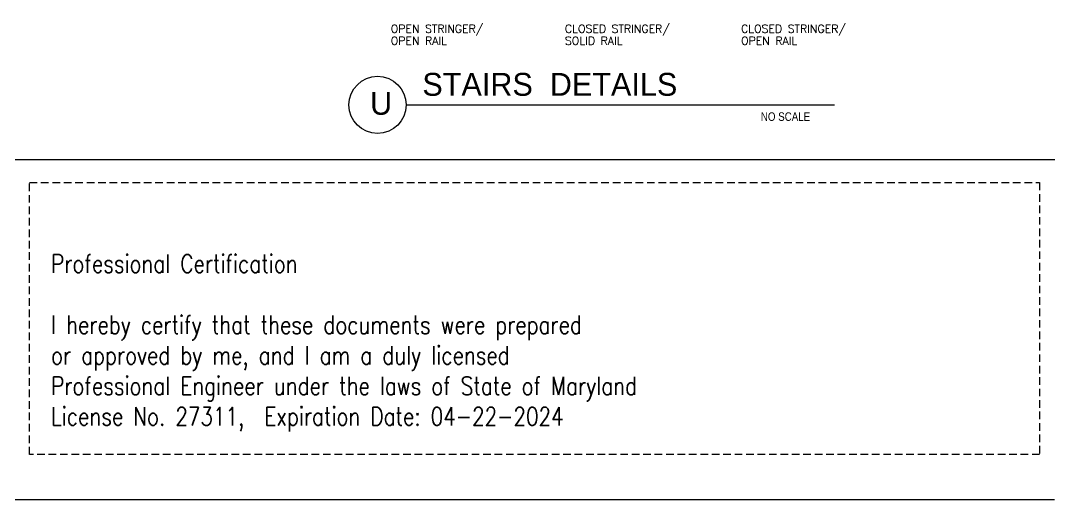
# Model space of a CAD drawing. Header units: inches. Extents: x -1842 to 12195, y -2228 to 2193.
# Drawn here: x 10499.4 to 10906.5, y 367.9 to 556.5 of the extents above; entities that cross this region are included whole.
import ezdxf

# ---------------------------------------------------------------- set-up
doc = ezdxf.new("R2010")
doc.units = ezdxf.units.IN
doc.header["$LTSCALE"] = 6
doc.header["$MEASUREMENT"] = 0
doc.linetypes.add('DASHED', pattern=[0.75, 0.5, -0.25])
for name, color, linetype in [('N', 3, 'Continuous'), ('R-AGSTEXT', 6, 'Continuous'), ('SEC', 7, 'Continuous'), ('TITLE', 7, 'Continuous'), ('Title Block', 7, 'Continuous')]:
    doc.layers.add(name, color=color, linetype=linetype)
doc.styles.add('AGSROMAND', font='ROMAND.shx', dxfattribs={"height": 2.5})
doc.styles.add('BOLD', font='')
doc.styles.add('NOTES', font='TXT', dxfattribs={"width": 0.75, "height": 5})
doc.styles.add('TAGS', font='romans', dxfattribs={"width": 0.8})
doc.styles.get('BOLD').set_extended_font_data('Futura Lt BT')

msp = doc.modelspace()

# ---------------------------------------------------------------- linework, layer by layer
msp.add_line((10495.9028379, 501.9183952), (10906.2764094, 501.9183952))
msp.add_lwpolyline([(9411.2171747, 1494.6223555, 0.5, 0.5, 0), (10906.2764094, 1494.6223555, 0, 0, 0), (10906.2764094, 368.173134, 0.5, 0.5, 0), (9411.2171747, 368.173134, 0.5, 0.5, 0)], format="xyseb")
at = {"layer": 'SEC', "color": 7}
msp.add_circle((10639.8149266, 523.3581448), 11.25, dxfattribs=at)
at = {"layer": 'TITLE'}
msp.add_line((10651.1167029, 523.4301707), (10819.6700104, 523.4301707), dxfattribs=at)
at = {"layer": 'Title Block', "color": 253, "linetype": 'DASHED', "elevation": -143.9991213}
msp.add_lwpolyline([(10502.8632927, 492.793213), (10900.3632927, 492.793213), (10900.3632927, 385.931963), (10502.8632927, 385.931963)], close=True, dxfattribs=at)

# ---------------------------------------------------------------- texts
at = {"layer": 'N', "color": 7, "style": 'NOTES', "width": 0.85}
msp.add_text('NO SCALE', height=3.375, dxfattribs=at).set_placement((10790.6585353, 517.0767949))
at = {"layer": 'R-AGSTEXT', "style": 'AGSROMAND'}
for s, p in [('OPEN STRINGER/', (10644.9887801, 551.7362834)), ('CLOSED STRINGER/', (10713.5517129, 551.7362834)), ('CLOSED STRINGER/', (10782.8363593, 551.7362834)), ('OPEN RAIL', (10644.9887801, 547.0112834)), ('SOLID RAIL', (10713.5517129, 547.0112834)), ('OPEN RAIL', (10782.8363593, 547.0112834))]:
    msp.add_text(s, height=3.15, dxfattribs=at).set_placement(p)
at = {"layer": 'TITLE', "insert": (10657.4480548, 531.3828336), "char_height": 9, "width": 293.9625, "attachment_point": 4, "style": 'BOLD'}
msp.add_mtext('STAIRS  DETAILS', dxfattribs=at)
at = {"layer": 'TITLE', "insert": (10636.8640307, 528.4887941), "char_height": 9, "attachment_point": 1, "style": 'BOLD'}
msp.add_mtext('U', dxfattribs=at)
at = {"layer": 'Title Block', "insert": (10511.3632927, 464.531963, -143.9991213), "char_height": 7.2, "attachment_point": 1, "style": 'TAGS'}
msp.add_mtext_dynamic_manual_height_columns('Professional Certification\\P\\PI hereby certify that these documents were prepared\\Por approved by me, and I am a duly licensed\\PProfessional Engineer under the laws of State of Maryland\\PLicense No. 27311,  Expiration Date: 04-22-2024', width=727.308226295, gutter_width=30, heights=[0], dxfattribs=at)

doc.saveas('drawing.dxf')
